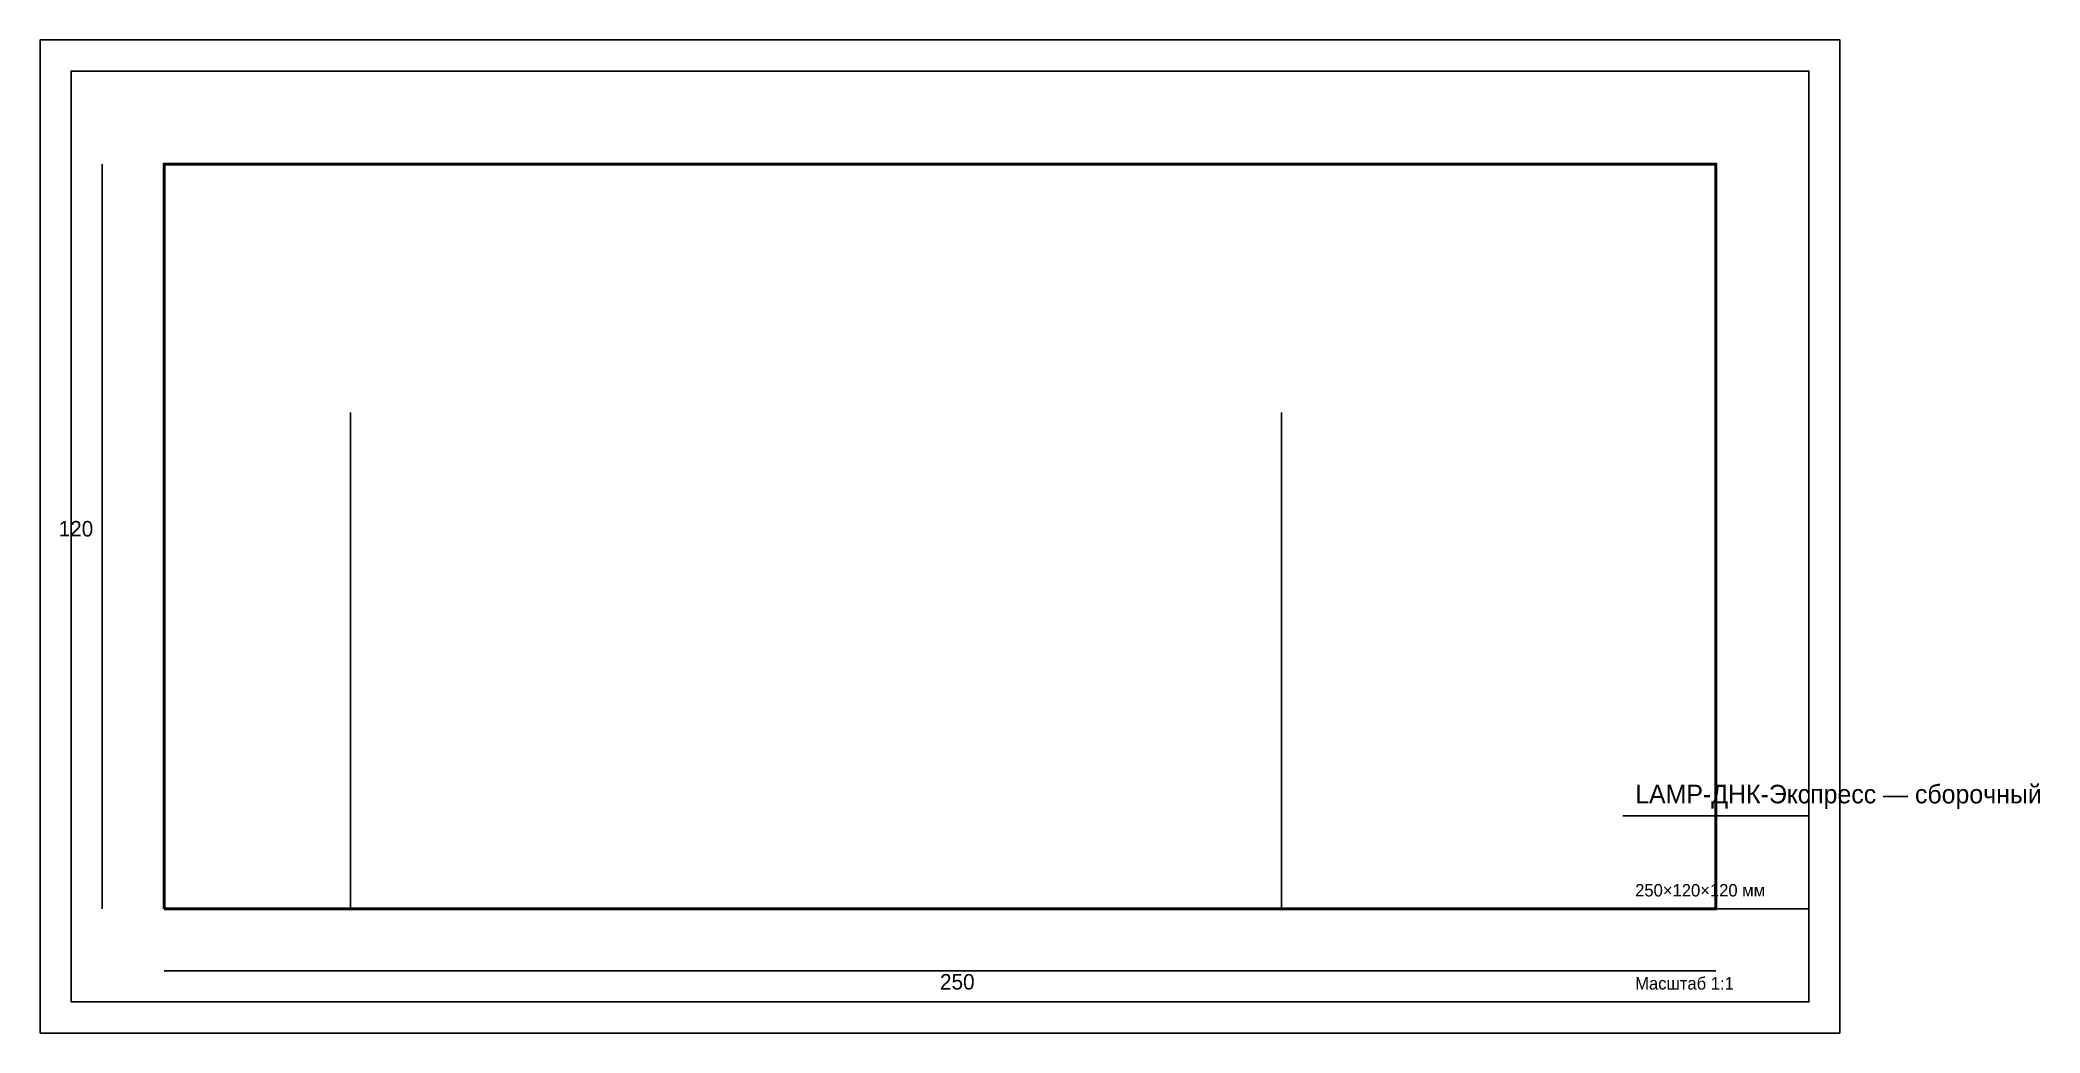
# Model space of a CAD drawing. Header units: millimetres. Extents: x 0 to 322, y 0 to 160.
import ezdxf

# ---------------------------------------------------------------- set-up
doc = ezdxf.new("R2010")
doc.units = ezdxf.units.MM

msp = doc.modelspace()

# ---------------------------------------------------------------- linework, layer by layer
for p, q in [((255, 35), (285, 35)), ((255, 20), (285, 20))]:
    msp.add_line(p, q)
for points in [[(0, 0), (290, 0), (290, 160), (0, 160), (0, 0)], [(5, 5), (285, 5), (285, 155), (5, 155), (5, 5)]]:
    msp.add_lwpolyline(points)
at = {"layer": 'Корпус', "lineweight": 50}
msp.add_lwpolyline([(20, 20), (270, 20), (270, 140), (20, 140), (20, 20)], dxfattribs=at)
at = {"layer": 'Корпус_стенка'}
for p, q in [((50, 20), (50, 100)), ((200, 20), (200, 100))]:
    msp.add_line(p, q, dxfattribs=at)
at = {"layer": 'Размеры'}
for p, q in [((10, 20), (10, 140)), ((20, 10), (270, 10))]:
    msp.add_line(p, q, dxfattribs=at)

# ---------------------------------------------------------------- texts
for s, height, p in [('LAMP-ДНК-Экспресс — сборочный', 3, (257, 37)), ('250×120×120 мм', 2, (257, 22)), ('Масштаб 1:1', 2, (257, 7))]:
    msp.add_text(s, height=height).set_placement(p)
for s, p in [('120', (3, 80)), ('250', (145, 7))]:
    msp.add_text(s, height=2.5, dxfattribs=at).set_placement(p)

doc.saveas('drawing.dxf')
